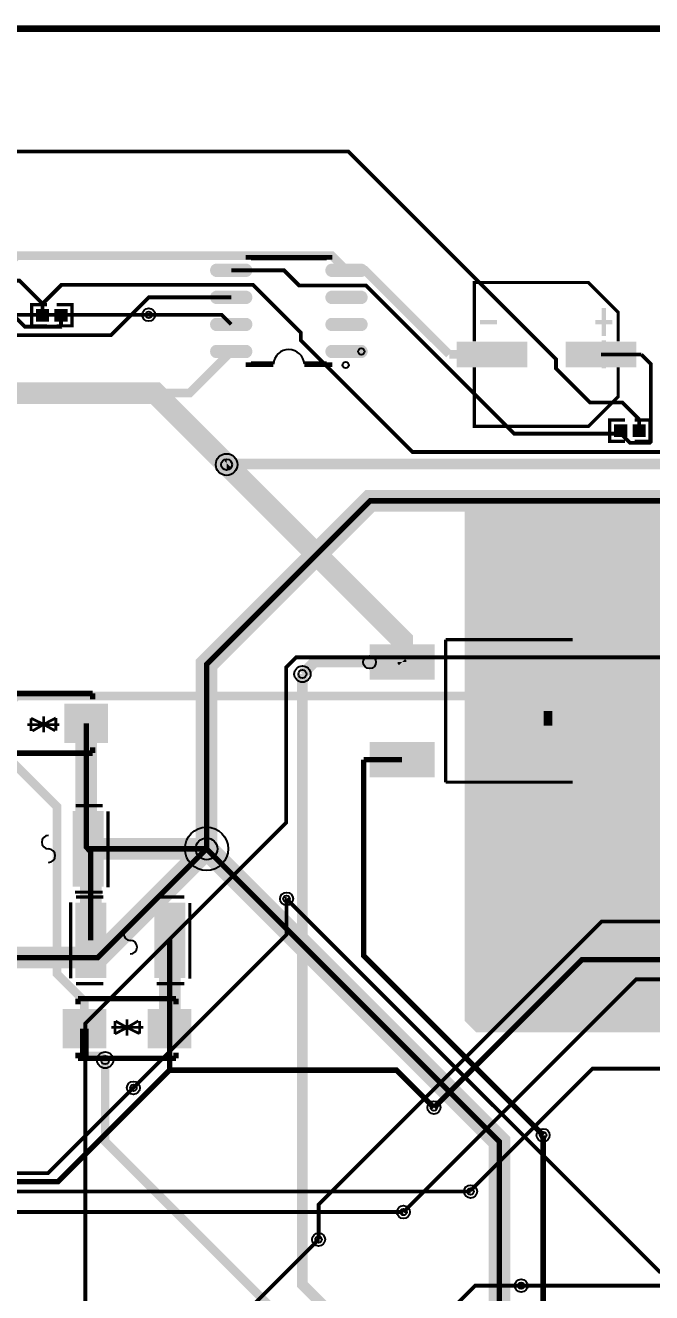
# Model space of a CAD drawing. Header units: millimetres. Extents: x 0 to 210, y -1 to 136.
# Drawn here: x 53.2 to 82.6, y 76.3 to 135.8 of the extents above; entities that cross this region are included whole.
import ezdxf

# ---------------------------------------------------------------- set-up
doc = ezdxf.new("R2010")
doc.units = ezdxf.units.MM
for name, color, linetype, true_color in [('BoardOutLine', 7, 'Continuous', 0xff00ff), ('BottomLayer', 7, 'Continuous', 0x0000ff), ('Document', 7, 'Continuous', 0xffffff), ('Hole', 7, 'Continuous', 0x222222), ('Multi-Layer', 7, 'Continuous', 0xc0c0c0), ('TopLayer', 7, 'Continuous', 0xff0000), ('TopPasteMaskLayer', 7, 'Continuous', 0x808080), ('TopSilkLayer', 7, 'Continuous', 0xffcc00), ('TopSolderMaskLayer', 7, 'Continuous', 0x800080)]:
    doc.layers.add(name, color=color, linetype=linetype, true_color=true_color)

msp = doc.modelspace()

# ---------------------------------------------------------------- hatches: boundary and pattern name
at = {"layer": 'Document'}
for points in [[(80.43731267462522, 119.64884429768858), (80.43731267462522, 120.9688341376683), (80.2393192786385, 120.9688341376683), (80.2393192786385, 119.64884429768858)], [(74.53030226060423, 120.2098298196596), (74.53030226060423, 120.40784861569728), (75.32230124460239, 120.40784861569728), (75.32230124460239, 120.2098298196596)], [(80.73431546863094, 120.2098298196596), (80.73431546863094, 120.40784861569728), (79.94231648463278, 120.40784861569728), (79.94231648463278, 120.2098298196596)]]:
    msp.add_hatch(color=256, dxfattribs=at).paths.add_polyline_path(points)
at = {"layer": 'TopLayer'}
for points in [[(62.16111252222504, 123.97180594361178, -0.7853981633974483), (62.16111252222504, 124.54020828041645), (63.54292608585183, 124.54020828041645, -0.7853981633974483), (63.54292608585183, 123.97180594361178)], [(67.57132334264656, 123.97180594361178, -0.7853981633974483), (67.57132334264656, 124.54020828041645), (68.95313690627381, 124.54020828041645, -0.7853981633974483), (68.95313690627381, 123.97180594361178)], [(62.16111252222504, 122.70180340360672, -0.7853981633974483), (62.16111252222504, 123.27020574041138), (63.54292608585183, 123.27020574041138, -0.7853981633974483), (63.54292608585183, 122.70180340360672)], [(67.57132334264656, 122.70180340360672, -0.7853981633974483), (67.57132334264656, 123.27020574041138), (68.95313690627381, 123.27020574041138, -0.7853981633974483), (68.95313690627381, 122.70180340360672)], [(54.28188976377942, 121.8778003556007), (54.28188976377942, 122.41780543561094), (53.716256032511865, 122.41780543561094), (53.716256032511865, 121.8778003556007)], [(54.58191516383022, 121.8778003556007), (54.58191516383022, 122.41780543561094), (55.14754889509777, 122.41780543561094), (55.14754889509777, 121.8778003556007)], [(62.16111252222504, 121.43180086360165, -0.7853981633974483), (62.16111252222504, 122.00020320040632), (63.54292608585183, 122.00020320040632, -0.7853981633974483), (63.54292608585183, 121.43180086360165)], [(67.57132334264656, 121.43180086360165, -0.7853981633974483), (67.57132334264656, 122.00020320040632), (68.95313690627381, 122.00020320040632, -0.7853981633974483), (68.95313690627381, 121.43180086360165)], [(76.72230124460248, 119.7338328676658), (73.46230632461265, 119.7338328676658), (73.46230632461265, 120.88384556769108), (76.72230124460248, 120.88384556769108)], [(81.83228346456667, 119.7338328676658), (78.57228854457685, 119.7338328676658), (78.57228854457685, 120.88384556769108), (81.83228346456667, 120.88384556769108)], [(62.16111252222504, 120.16179832359659, -0.7853981633974483), (62.16111252222504, 120.73020066040125), (63.54292608585183, 120.73020066040125, -0.7853981633974483), (63.54292608585183, 120.16179832359659)], [(67.57132334264656, 120.16179832359659, -0.7853981633974483), (67.57132334264656, 120.73020066040125), (68.95313690627381, 120.73020066040125, -0.7853981633974483), (68.95313690627381, 120.16179832359659)], [(81.40914401828786, 116.99743459486922), (81.40914401828786, 116.45742951485897), (80.84351028702054, 116.45742951485897), (80.84351028702054, 116.99743459486922)], [(81.70916941833866, 116.99743459486922), (81.70916941833866, 116.45742951485897), (82.27480314960599, 116.45742951485897), (82.27480314960599, 116.99743459486922)], [(73.81254762509502, 113.8938277876556), (73.81254762509502, 89.02717805435611), (74.34594869189732, 88.49377698755404), (90.75438150876289, 88.49377698755404), (90.98298196596397, 88.72237744475478), (90.98298196596397, 113.43662687325377), (90.47498094996195, 113.9446278892558)], [(72.3716281432562, 105.0704343408687), (69.3716281432562, 105.0704343408687), (69.3716281432562, 106.67043434086861), (72.3716281432562, 106.67043434086861)], [(80.81968503936992, 100.68036576073155), (74.6196850393701, 100.68036576073155), (74.6196850393701, 106.48036576073162), (80.81968503936992, 106.48036576073162)], [(55.05090170180324, 103.89616459232911), (57.05090170180324, 103.89616459232911), (57.05090170180324, 102.09616459232916), (55.05090170180324, 102.09616459232916)], [(72.37165354330682, 100.49029718059433), (69.37165354330705, 100.49029718059433), (69.37165354330705, 102.09029718059435), (72.37165354330682, 102.09029718059435)], [(55.42951485902972, 98.85295910591822), (55.42951485902972, 95.35374650749293), (56.83616967233911, 95.35374650749293), (56.83616967233911, 98.85295910591822)], [(56.965303530607116, 94.56139192278386), (56.965303530607116, 91.06217932435857), (55.558648717297274, 91.06217932435857), (55.558648717297274, 94.56139192278386)], [(59.26532893065769, 94.56139192278386), (59.26532893065769, 91.06217932435857), (60.6719837439673, 91.06217932435857), (60.6719837439673, 94.56139192278386)], [(56.96250952501896, 87.7705359410719), (54.96250952501896, 87.7705359410719), (54.96250952501896, 89.57053594107185), (56.96250952501896, 89.57053594107185)], [(60.96250952501896, 87.7705359410719), (58.96250952501896, 87.7705359410719), (58.96250952501896, 89.57053594107185), (60.96250952501896, 89.57053594107185)]]:
    msp.add_hatch(color=256, dxfattribs=at).paths.add_polyline_path(points)
at = {"layer": 'TopPasteMaskLayer'}
for points in [[(62.16111252222504, 123.97180594361178, -0.7853981633974483), (62.16111252222504, 124.54020828041645), (63.54292608585183, 124.54020828041645, -0.7853981633974483), (63.54292608585183, 123.97180594361178)], [(67.57132334264656, 123.97180594361178, -0.7853981633974483), (67.57132334264656, 124.54020828041645), (68.95313690627381, 124.54020828041645, -0.7853981633974483), (68.95313690627381, 123.97180594361178)], [(62.16111252222504, 122.70180340360672, -0.7853981633974483), (62.16111252222504, 123.27020574041138), (63.54292608585183, 123.27020574041138, -0.7853981633974483), (63.54292608585183, 122.70180340360672)], [(67.57132334264656, 122.70180340360672, -0.7853981633974483), (67.57132334264656, 123.27020574041138), (68.95313690627381, 123.27020574041138, -0.7853981633974483), (68.95313690627381, 122.70180340360672)], [(54.29690119380234, 121.91780543561094), (54.29690119380234, 122.3778003556007), (54.25689611379198, 122.41780543561094), (53.756261112522225, 122.41780543561094), (53.716256032511865, 122.3778003556007), (53.716256032511865, 121.91780543561094), (53.756261112522225, 121.8778003556007), (54.25689611379198, 121.8778003556007)], [(54.56690373380752, 121.91780543561094), (54.56690373380752, 122.3778003556007), (54.60690881381743, 122.41780543561094), (55.10754381508741, 122.41780543561094), (55.14754889509777, 122.3778003556007), (55.14754889509777, 121.91780543561094), (55.10754381508741, 121.8778003556007), (54.60690881381743, 121.8778003556007)], [(62.16111252222504, 121.43180086360165, -0.7853981633974483), (62.16111252222504, 122.00020320040632), (63.54292608585183, 122.00020320040632, -0.7853981633974483), (63.54292608585183, 121.43180086360165)], [(67.57132334264656, 121.43180086360165, -0.7853981633974483), (67.57132334264656, 122.00020320040632), (68.95313690627381, 122.00020320040632, -0.7853981633974483), (68.95313690627381, 121.43180086360165)], [(76.72230124460248, 119.7338328676658), (73.46230632461265, 119.7338328676658), (73.46230632461265, 120.88384556769108), (76.72230124460248, 120.88384556769108)], [(81.83228346456667, 119.7338328676658), (78.57228854457685, 119.7338328676658), (78.57228854457685, 120.88384556769108), (81.83228346456667, 120.88384556769108)], [(62.16111252222504, 120.16179832359659, -0.7853981633974483), (62.16111252222504, 120.73020066040125), (63.54292608585183, 120.73020066040125, -0.7853981633974483), (63.54292608585183, 120.16179832359659)], [(67.57132334264656, 120.16179832359659, -0.7853981633974483), (67.57132334264656, 120.73020066040125), (68.95313690627381, 120.73020066040125, -0.7853981633974483), (68.95313690627381, 120.16179832359659)], [(81.42415544831078, 116.95742951485909), (81.42415544831078, 116.49743459486922), (81.38415036830065, 116.45742951485897), (80.88351536703044, 116.45742951485897), (80.84351028702054, 116.49743459486922), (80.84351028702054, 116.95742951485909), (80.88351536703044, 116.99743459486922), (81.38415036830065, 116.99743459486922)], [(81.69415798831596, 116.95742951485909), (81.69415798831596, 116.49743459486922), (81.73416306832587, 116.45742951485897), (82.23479806959608, 116.45742951485897), (82.27480314960599, 116.49743459486922), (82.27480314960599, 116.95742951485909), (82.23479806959608, 116.99743459486922), (81.73416306832587, 116.99743459486922)], [(72.3716281432562, 105.0704343408687), (69.3716281432562, 105.0704343408687), (69.3716281432562, 106.67043434086861), (72.3716281432562, 106.67043434086861)], [(80.81968503936992, 100.68036576073155), (74.6196850393701, 100.68036576073155), (74.6196850393701, 106.48036576073162), (80.81968503936992, 106.48036576073162)], [(55.05090170180324, 103.89616459232911), (57.05090170180324, 103.89616459232911), (57.05090170180324, 102.09616459232916), (55.05090170180324, 102.09616459232916)], [(72.37165354330682, 100.49029718059433), (69.37165354330705, 100.49029718059433), (69.37165354330705, 102.09029718059435), (72.37165354330682, 102.09029718059435)], [(55.42951485902972, 98.7529591059182), (55.42951485902972, 97.798221996444), (55.52951485902963, 97.69822199644398), (55.80777241554483, 97.69822199644398), (55.90777241554474, 97.59822199644407), (55.90777241554474, 96.6084836169673), (55.80777241554483, 96.50848361696728), (55.52951485902963, 96.50848361696728), (55.42951485902972, 96.40848361696726), (55.42951485902972, 95.45374650749295), (55.52951485902963, 95.35374650749293), (56.7361696723392, 95.35374650749293), (56.83616967233911, 95.45374650749295), (56.83616967233911, 98.7529591059182), (56.7361696723392, 98.85295910591822), (55.52951485902963, 98.85295910591822)], [(56.965303530607116, 94.46139192278383), (56.965303530607116, 93.50665481330964), (56.86530353060698, 93.40665481330961), (56.58704597409201, 93.40665481330961), (56.48704597409187, 93.3066548133097), (56.48704597409187, 92.31691643383294), (56.58704597409201, 92.21691643383292), (56.86530353060698, 92.21691643383292), (56.965303530607116, 92.1169164338329), (56.965303530607116, 91.16217932435859), (56.86530353060698, 91.06217932435857), (55.65864871729741, 91.06217932435857), (55.558648717297274, 91.16217932435859), (55.558648717297274, 94.46139192278383), (55.65864871729741, 94.56139192278386), (56.86530353060698, 94.56139192278386)], [(59.26532893065769, 94.46139192278383), (59.26532893065769, 93.50665481330964), (59.3653289306576, 93.40665481330961), (59.6435864871728, 93.40665481330961), (59.743586487172706, 93.3066548133097), (59.743586487172706, 92.31691643383294), (59.6435864871728, 92.21691643383292), (59.3653289306576, 92.21691643383292), (59.26532893065769, 92.1169164338329), (59.26532893065769, 91.16217932435859), (59.3653289306576, 91.06217932435857), (60.571983743967394, 91.06217932435857), (60.6719837439673, 91.16217932435859), (60.6719837439673, 94.46139192278383), (60.571983743967394, 94.56139192278386), (59.3653289306576, 94.56139192278386)], [(56.96250952501896, 87.7705359410719), (54.96250952501896, 87.7705359410719), (54.96250952501896, 89.57053594107185), (56.96250952501896, 89.57053594107185)], [(60.96250952501896, 87.7705359410719), (58.96250952501896, 87.7705359410719), (58.96250952501896, 89.57053594107185), (60.96250952501896, 89.57053594107185)]]:
    msp.add_hatch(color=256, dxfattribs=at).paths.add_polyline_path(points)
at = {"layer": 'TopSilkLayer'}
for points in [[(74.53030226060423, 121.72783845567687), (74.53030226060423, 121.9258318516637), (75.32230124460239, 121.9258318516637), (75.32230124460239, 121.72783845567687)], [(80.73431546863094, 121.72783845567687), (80.73431546863094, 121.9258318516637), (79.94231648463278, 121.9258318516637), (79.94231648463278, 121.72783845567687)], [(80.43731267462522, 121.16685293370585), (80.43731267462522, 122.48684277368557), (80.2393192786385, 122.48684277368557), (80.2393192786385, 121.16685293370585)]]:
    msp.add_hatch(color=256, dxfattribs=at).paths.add_polyline_path(points)
at = {"layer": 'TopSolderMaskLayer'}
for points in [[(62.09936377061081, 123.94640589281168, -0.7853981633974483), (62.09936377061081, 124.56560833121655), (63.60467483746629, 124.56560833121655, -0.7853981633974483), (63.60467483746629, 123.94640589281168)], [(67.50957459103188, 123.94640589281168, -0.7853981633974483), (67.50957459103188, 124.56560833121655), (69.01488565788827, 124.56560833121655, -0.7853981633974483), (69.01488565788827, 123.94640589281168)], [(62.09936377061081, 122.67640335280662, -0.7853981633974483), (62.09936377061081, 123.29560579121149), (63.60467483746629, 123.29560579121149, -0.7853981633974483), (63.60467483746629, 122.67640335280662)], [(67.50957459103188, 122.67640335280662, -0.7853981633974483), (67.50957459103188, 123.29560579121149), (69.01488565788827, 123.29560579121149, -0.7853981633974483), (69.01488565788827, 122.67640335280662)], [(54.30728753347921, 121.85240030480065), (54.30728753347921, 122.44320548641099), (53.69085598171182, 122.44320548641099), (53.69085598171182, 121.85240030480065)], [(54.556517394130196, 121.85240030480065), (54.556517394130196, 122.44320548641099), (55.17294894589804, 122.44320548641099), (55.17294894589804, 121.85240030480065)], [(62.09936377061081, 121.40640081280155, -0.7853981633974483), (62.09936377061081, 122.02560325120642), (63.60467483746629, 122.02560325120642, -0.7853981633974483), (63.60467483746629, 121.40640081280155)], [(67.50957459103188, 121.40640081280155, -0.7853981633974483), (67.50957459103188, 122.02560325120642), (69.01488565788827, 122.02560325120642, -0.7853981633974483), (69.01488565788827, 121.40640081280155)], [(62.09936377061081, 120.13639827279648, -0.7853981633974483), (62.09936377061081, 120.75560071120135), (63.60467483746629, 120.75560071120135, -0.7853981633974483), (63.60467483746629, 120.13639827279648)], [(67.50957459103188, 120.13639827279648, -0.7853981633974483), (67.50957459103188, 120.75560071120135), (69.01488565788827, 120.75560071120135, -0.7853981633974483), (69.01488565788827, 120.13639827279648)], [(76.74770129540275, 119.70843281686564), (73.43690627381238, 119.70843281686564), (73.43690627381238, 120.90924561849124), (76.74770129540275, 120.90924561849124)], [(81.85768351536694, 119.70843281686564), (78.5468884937768, 119.70843281686564), (78.5468884937768, 120.90924561849124), (81.85768351536694, 120.90924561849124)], [(81.43454178798788, 117.02283464566926), (81.43454178798788, 116.43202946405893), (80.81811023622026, 116.43202946405893), (80.81811023622026, 117.02283464566926)], [(81.68377164863887, 117.02283464566926), (81.68377164863887, 116.43202946405893), (82.30020320040626, 116.43202946405893), (82.30020320040626, 117.02283464566926)], [(72.39702905427293, 105.04503429006866), (69.34622895267285, 105.04503429006866), (69.34622895267285, 106.69583439166877), (72.39702905427293, 106.69583439166877)], [(80.84508509017019, 100.6549657099315), (74.59428498856983, 100.6549657099315), (74.59428498856983, 106.50576581153166), (80.84508509017019, 106.50576581153166)], [(55.0255016510032, 103.92156464312916), (57.07630175260351, 103.92156464312916), (57.07630175260351, 102.07076454152912), (55.0255016510032, 102.07076454152912)], [(72.39705488443224, 100.46489712979428), (69.34625478283215, 100.46489712979428), (69.34625478283215, 102.11569723139439), (72.39705488443224, 102.11569723139439)], [(55.40411159773589, 98.87835915671826), (55.40411159773589, 95.32834645669288), (56.861565595361526, 95.32834645669288), (56.861565595361526, 98.87835915671826)], [(56.99070312276535, 94.58679234233125), (56.99070312276535, 91.03677964230587), (55.53324912513904, 91.03677964230587), (55.53324912513904, 94.58679234233125)], [(59.23993117306759, 94.58679234233125), (59.23993117306759, 91.03677964230587), (60.697385170693224, 91.03677964230587), (60.697385170693224, 94.58679234233125)], [(56.987909575819, 87.74513589027185), (54.93710947421869, 87.74513589027185), (54.93710947421869, 89.59593599187201), (56.987909575819, 89.59593599187201)], [(60.98790957581923, 87.74513589027185), (58.93710947421869, 87.74513589027185), (58.93710947421869, 89.59593599187201), (60.98790957581923, 89.59593599187201)]]:
    msp.add_hatch(color=256, dxfattribs=at).paths.add_polyline_path(points)

# ---------------------------------------------------------------- linework, layer by layer
at = {"layer": 'BoardOutLine', "const_width": 0.25400050800101603}
msp.add_lwpolyline([(-0.08600457200918754, 135.62519685039376), (209.9139954279908, 135.62519685039376), (209.9139954279908, -0.3748031496063504), (-0.08600457200918754, -0.3748031496063504), (-0.08600457200918754, 135.62519685039376)], close=True, dxfattribs=at)
at = {"layer": 'BottomLayer'}
for points, const_width in [([(26.364871729743527, 129.99654559309113), (31.360299720599187, 129.99654559309113), (39.18630937261878, 122.17053594107188), (58.98107696215379, 122.17053594107188)], 0.17800355600711204), ([(62.686944373888764, 115.16291592583184), (139.61353822707633, 115.16291592583184), (146.62598425196848, 108.1507239014478)], 0.5080010160020321), ([(62.636652273304435, 115.13853187706377), (62.66256032512047, 115.13853187706377), (62.686944373888764, 115.16291592583184)], 0.405994411988824), ([(62.686944373888764, 115.16291592583184), (139.61353822707633, 115.16291592583184), (146.62598425196848, 108.1507239014478)], 0.405994411988824), ([(61.6968249936499, 97.1043688087376), (61.6968249936499, 105.76591313182632), (68.14833629667237, 112.2174244348488), (69.36753873507723, 113.43662687325377), (133.045466090932, 113.43662687325377)], 1.0160020320040641), ([(61.69685039370074, 97.1044958089916), (61.69685039370074, 105.76591313182632), (69.36766573533146, 113.43672847345692), (133.045593091186, 113.43672847345692)], 0.25400050800101603), ([(100.1753873507746, 95.00518161036314), (89.0877571755143, 106.09281178562355), (65.89268478536928, 106.09281178562355), (65.43014986029948, 105.63027686055375), (65.43014986029948, 98.3310642621285), (56.00596901193785, 88.90688341376676), (56.00596901193785, 71.60259080518153), (57.65773431546859, 69.95082550165102)], 0.17800355600711204), ([(72.89824739649475, 69.951714503429), (66.19253238506462, 76.65742951485902), (66.19253238506462, 105.30861061722123)], 0.5080010160020321), ([(72.89776479552961, 69.95209550419099), (66.19240538481063, 76.65745491490986), (66.19240538481063, 105.30871221742439)], 0.405994411988824), ([(66.19265938531862, 105.30871221742439), (66.19240538481063, 105.30871221742439)], 0.405994411988824), ([(61.696723393446746, 97.10439420878834), (56.59131318262621, 91.99898399796791), (34.08686817373632, 91.99898399796791), (25.933299466598783, 83.8454152908306), (25.933299466598783, 79.70533401066803)], 1.0160020320040641), ([(61.69685039370074, 97.1044958089916), (56.591440182880206, 91.99908559817118), (34.08699517399032, 91.99908559817118), (33.56197612395226, 91.47406654813301)], 0.25400050800101603), ([(58.25971551943098, 85.88656337312682), (65.44767589535172, 93.07452374904756), (65.44767589535172, 94.75753111506219), (65.44792989585972, 94.75753111506219)], 0.17800355600711204), ([(66.95262890525782, 78.76921513843024), (66.95262890525782, 80.40650241300477), (80.24142748285476, 93.69530099060205), (97.81394462788899, 93.69530099060205)], 0.17800355600711204), ([(100.42125984251948, 91.90180340360678), (79.30594361188696, 91.90180340360678), (72.36639573279126, 84.96225552451108)], 0.25400050800101603), ([(102.01638303276582, 85.70393700787406), (102.01638303276582, 88.43926847853697), (99.47332994665976, 90.98232156464314), (81.85534671069331, 90.98232156464314), (70.93484886969759, 80.06182372364742)], 0.17800355600711204), ([(56.93662687325377, 87.19390398780797), (56.93662687325377, 83.37195834391673), (70.35775971551948, 69.95082550165102)], 0.405994411988824), ([(74.08369316738617, 81.0214376428753), (74.08369316738617, 81.0724917449835), (79.79997459994911, 86.78877317754632), (94.97904495808984, 86.78877317754632)], 0.17800355600711204), ([(76.98768097536185, 59.8172212344424), (77.4900939801878, 60.31963423926845), (77.4900939801878, 83.66786893573783)], 0.25400050800101603), ([(76.4585979171959, 76.60563881127757), (74.304419608839, 76.60563881127757), (72.09563119126233, 74.39685039370079)], 0.17800355600711204)]:
    msp.add_lwpolyline(points, dxfattribs=dict(at, const_width=const_width))
at = {"layer": 'Document'}
for centre, radius in [((68.95717551435087, 120.44599949199892), 0.15011430022860048), ((69.34274828549633, 105.86637033274064), 0.29997459994919995)]:
    msp.add_circle(centre, radius, dxfattribs=at)
at = {"layer": 'Hole'}
for centre, radius in [((58.98105156210295, 122.17040894081788), 0.15250190500381003), ((62.63662687325359, 115.13840487680977), 0.25400050800101603), ((66.19263398526778, 105.30858521717039), 0.19050038100076203), ((61.6968249936499, 97.1043688087376), 0.5080010160020321), ((65.44790449580887, 94.7574041148082), 0.15250190500381003), ((56.93660147320293, 87.19377698755397), 0.19050038100076203), ((58.25969011938014, 85.88643637287271), 0.15250190500381003), ((72.36637033274064, 84.96212852425708), 0.15250190500381003), ((77.49006858013695, 83.66774193548383), 0.15250190500381003), ((74.08366776733533, 81.0213106426213), 0.15250190500381003), ((70.93482346964674, 80.06169672339342), 0.15250190500381003), ((66.95260350520698, 78.76908813817624), 0.15250190500381003), ((76.45857251714506, 76.60551181102358), 0.15250190500381003)]:
    msp.add_circle(centre, radius, dxfattribs=at)
at = {"layer": 'Multi-Layer'}
for centre, radius in [((58.98105156210295, 122.17040894081788), 0.30500381000762006), ((62.63662687325359, 115.13840487680977), 0.5080010160020321), ((66.19263398526778, 105.30858521717039), 0.38100076200152405), ((61.6968249936499, 97.1043688087376), 1.0160020320040641), ((65.44790449580887, 94.7574041148082), 0.30500381000762006), ((56.93660147320293, 87.19377698755397), 0.38100076200152405), ((58.25969011938014, 85.88643637287271), 0.30500381000762006), ((72.36637033274064, 84.96212852425708), 0.30500381000762006), ((77.49006858013695, 83.66774193548383), 0.30500381000762006), ((74.08366776733533, 81.0213106426213), 0.30500381000762006), ((70.93482346964674, 80.06169672339342), 0.30500381000762006), ((66.95260350520698, 78.76908813817624), 0.30500381000762006), ((76.45857251714506, 76.60551181102358), 0.30500381000762006)]:
    msp.add_circle(centre, radius, dxfattribs=at)
at = {"layer": 'TopLayer'}
for points, const_width in [([(19.900304800609547, 125.70393700787406), (36.69151638303265, 125.70393700787406), (40.81470662941297, 129.8271272542545), (68.34963169926345, 129.8271272542545), (78.09029718059446, 120.0864617729236), (78.09029718059446, 119.65593091186179), (79.6945643891288, 118.05166370332745), (81.20535941071853, 118.05166370332745), (81.99199898399797, 117.26502413004823)], 0.17800355600711204), ([(42.367411734823236, 127.78445516891031), (46.3790957581914, 123.77277114554227), (52.91173482346949, 123.77277114554227), (53.999110998221795, 122.68539497078996)], 0.17800355600711204), ([(52.640970281940554, 124.79156718313436), (52.79718059436095, 124.94777749555499), (67.57061214122427, 124.94777749555499), (68.26225552451092, 124.25613411226823)], 0.405994411988824), ([(81.12636525273047, 116.59243078486156), (76.13042926085836, 116.59243078486156), (69.18376936753862, 123.53909067818131), (66.04381508763004, 123.53909067818131), (65.32677165354335, 124.25613411226823), (62.852044704089394, 124.25613411226823)], 0.17800355600711204), ([(68.26225552451092, 124.25613411226823), (69.13373126746228, 124.25613411226823), (73.08089916179824, 120.30896621793238)], 0.405994411988824), ([(30.906146812293628, 123.20050800101603), (31.04914909829813, 123.34351028702054), (46.1893573787147, 123.34351028702054), (48.32042164084305, 121.21244602489207), (57.21043942087863, 121.21244602489207), (58.984124968249716, 122.98613157226316), (62.852044704089394, 122.98613157226316)], 0.17800355600711204), ([(145.84874269748525, 101.32598425196852), (145.2960375920752, 101.87868935737868), (137.7720345440689, 101.87868935737868), (123.92392684785341, 115.72679705359405), (71.36385572771155, 115.72679705359405), (66.11747523495023, 120.97317754635515), (66.11747523495023, 121.33360426720856), (63.875158750317496, 123.57592075184152), (54.88963677927336, 123.57592075184152), (53.999110998221795, 122.68539497078996)], 0.17800355600711204), ([(53.999110998221795, 122.14792989585987), (53.999110998221795, 122.68539497078996)], 0.17800355600711204), ([(54.8647447294893, 121.61046482092968), (54.863474726949335, 121.6091948183896), (53.169291338582525, 121.6091948183896), (52.526924053848006, 122.25156210312423)], 0.17800355600711204), ([(54.8647447294893, 122.14792989585987), (54.8647447294893, 121.61046482092968)], 0.17800355600711204), ([(62.852044704089394, 121.71612903225798), (62.397637795275614, 122.17053594107188), (58.98107696215379, 122.17053594107188)], 0.17800355600711204), ([(62.852044704089394, 120.44612649225292), (60.897256794513396, 118.49133858267714), (59.283591567183066, 118.49133858267714)], 0.405994411988824), ([(75.09232918465818, 120.30896621793238), (73.08089916179824, 120.30896621793238)], 0.405994411988824), ([(80.2023114046226, 120.30896621793238), (82.09969519939045, 120.30896621793238)], 0.17800355600711204), ([(81.12636525273047, 116.59243078486156), (81.55791211582391, 116.16088392176778), (82.49187198374398, 116.16088392176778), (82.54368808737604, 116.21270002540007), (82.54368808737604, 119.86497332994657), (82.09969519939045, 120.30896621793238)], 0.17800355600711204), ([(32.893040386080656, 110.48082296164591), (34.34089408178784, 111.9286004572009), (34.34089408178784, 117.75461010922015), (35.0774701549401, 118.49126238252472), (59.28366776733537, 118.49126238252472), (70.87106934213853, 106.90386080772157), (70.87106934213853, 105.87145034290074)], 1.0160020320040641), ([(32.892938785877504, 110.48092456184918), (34.340995681991444, 111.9287274574549), (34.340995681991444, 117.75473710947415), (35.0775971551941, 118.49133858267714), (59.283591567183066, 118.49133858267714)], 0.405994411988824), ([(59.283591567183066, 118.49133858267714), (62.636652273304435, 115.13853187706377)], 0.405994411988824), ([(81.99199898399797, 116.72755905511815), (81.99199898399797, 117.26502413004823)], 0.17800355600711204), ([(81.12636525273047, 116.72755905511815), (81.12636525273047, 116.59243078486156)], 0.17800355600711204), ([(62.636652273304435, 115.13853187706377), (70.87109474218937, 106.90383540767084), (70.87109474218937, 105.87157734315463)], 0.405994411988824), ([(66.19253238506462, 105.30861061722123), (66.75539751079509, 105.87147574295147), (70.87109474218937, 105.87147574295147)], 0.5080010160020321), ([(66.19265938531862, 105.30871221742439), (66.75552451104909, 105.87157734315463), (70.87109474218937, 105.87157734315463)], 0.405994411988824), ([(70.87160274320536, 105.87056134112265), (70.87109474218937, 105.87106934213864), (70.87109474218937, 105.87157734315463)], 0.405994411988824), ([(66.19240538481063, 105.30871221742439), (66.19265938531862, 105.30871221742439)], 0.405994411988824), ([(77.71971043942062, 102.88072136144274), (76.32143764287503, 104.27899415798822), (52.78092456184913, 104.27899415798822), (52.05143510287007, 103.54950469900939)], 0.405994411988824), ([(56.13319786639545, 97.1043688087376), (56.051308102616076, 97.1862585725172), (56.051308102616076, 102.99720599441196)], 1.0160020320040641), ([(77.71971043942062, 103.58049276098541), (77.71971043942062, 102.88072136144274)], 0.405994411988824), ([(56.05143510287007, 101.17993395986798), (56.050927101854086, 101.18044196088397), (56.050927101854086, 102.99629159258325)], 0.25400050800101603), ([(56.05143510287007, 101.17993395986798), (56.05143510287007, 102.99730759461522)], 0.25400050800101603), ([(83.59525019050034, 99.43037846075686), (81.17005334010673, 99.43037846075686), (77.71971043942062, 102.88072136144274)], 0.405994411988824), ([(55.962534925069804, 89.95209550419099), (54.68110236220468, 91.23352806705611), (54.68110236220468, 99.08468376936753), (52.050927101854086, 101.71485902971801)], 0.405994411988824), ([(56.133223266446294, 97.1044958089916), (56.05143510287007, 97.18628397256794), (56.05143510287007, 101.17993395986798)], 0.25400050800101603), ([(77.4900939801878, 83.66786893573783), (69.06616713233416, 92.09179578359158), (69.06616713233416, 101.29042418084839)], 0.25400050800101603), ([(70.87160274320536, 101.29042418084839), (69.06616713233416, 101.29042418084839)], 0.25400050800101603), ([(56.13294386588768, 97.10335280670563), (56.26187452374893, 96.97442214884427), (56.26187452374893, 92.81178562357127)], 1.0160020320040641), ([(56.13335026670029, 97.10439420878834), (61.696723393446746, 97.10439420878834), (75.43825247650489, 83.3628651257302), (75.43825247650489, 69.951714503429)], 1.0160020320040641), ([(56.133477266954515, 97.1044958089916), (56.1329692659383, 97.10398780797561), (56.1329692659383, 97.10347980695951)], 0.25400050800101603), ([(56.1329692659383, 97.10347980695951), (56.262001524002926, 96.97444754889511), (56.262001524002926, 92.81188722377442)], 0.25400050800101603), ([(56.133477266954515, 97.1044958089916), (56.133223266446294, 97.1044958089916)], 0.25400050800101603), ([(56.133477266954515, 97.1044958089916), (61.69685039370074, 97.1044958089916)], 0.25400050800101603), ([(61.69685039370074, 97.1044958089916), (75.4382778765555, 83.36281432562862), (75.4382778765555, 74.12735585471171)], 0.25400050800101603), ([(89.03365506731006, 77.25105410210824), (82.95440690881378, 77.25105410210824), (65.44792989585972, 94.75753111506219)], 0.17800355600711204), ([(59.96911353822702, 92.81074422148845), (59.96403352806692, 88.67053594107188)], 1.0160020320040641), ([(59.96913893827764, 92.81087122174245), (59.96659893319793, 90.74076708153416)], 0.25400050800101603), ([(59.96863093726188, 92.81188722377442), (59.96913893827764, 92.81137922275843), (59.96913893827764, 92.81087122174245)], 0.25400050800101603), ([(59.96659893319793, 90.74076708153416), (59.962534925069576, 90.73670307340615), (59.962534925069576, 88.67066294132587)], 0.25400050800101603), ([(59.96659893319793, 90.74076708153416), (59.964058928117765, 88.67066294132587)], 0.25400050800101603), ([(55.962534925069804, 88.67066294132587), (55.962534925069804, 89.95209550419099)], 0.405994411988824), ([(55.962534925069804, 88.03007366014731), (55.962534925069804, 88.67066294132587)], 0.405994411988824), ([(59.962534925069576, 88.67066294132587), (59.962534925069576, 86.71917703835402)], 0.25400050800101603), ([(55.962534925069804, 88.03007366014731), (55.962534925069804, 87.38923037846075)], 0.405994411988824), ([(56.93662687325377, 87.19390398780797), (56.741300482600764, 87.38923037846075), (55.962534925069804, 87.38923037846075)], 0.405994411988824), ([(59.962534925069576, 86.71917703835402), (54.731394462788785, 81.48803657607323), (23.451993903987614, 81.48803657607323), (21.947294894589504, 79.98333756667512), (21.947294894589504, 77.18018796037597), (14.458851917703669, 69.69174498349003), (14.458851917703669, 60.03134366268728)], 0.25400050800101603), ([(59.962534925069576, 86.71917703835402), (70.60947421894844, 86.71917703835402), (72.36639573279126, 84.96225552451108)], 0.25400050800101603), ([(13.010795021589956, 67.62570485140975), (13.010795021589956, 73.99476758953517), (20.899796799593332, 81.88376936753878), (54.256921513842826, 81.88376936753878), (58.25971551943098, 85.88656337312682)], 0.17800355600711204), ([(34.86677673355348, 77.53299466598924), (38.35521971043909, 81.0214376428753), (74.08369316738617, 81.0214376428753)], 0.17800355600711204), ([(97.55765811531614, 80.51724663449329), (93.64605029210043, 76.60563881127757), (76.4585979171959, 76.60563881127757)], 0.17800355600711204), ([(36.287655575310964, 76.10246380492765), (40.24701549403085, 80.06182372364742), (70.93484886969759, 80.06182372364742)], 0.17800355600711204), ([(66.95262890525782, 78.76921513843024), (63.126365252730466, 74.942951485903), (56.57950215900428, 74.942951485903)], 0.17800355600711204)]:
    msp.add_lwpolyline(points, dxfattribs=dict(at, const_width=const_width))
at = {"layer": 'TopSilkLayer', "const_width": 0.25400050800101603}
msp.add_lwpolyline([(134.29626619253213, 64.20121920243832), (28.09639319278631, 64.20121920243832), (28.09639319278631, 135.5662433324867), (134.29626619253213, 135.5662433324867), (134.29626619253213, 64.20121920243832)], close=True, dxfattribs=at)
at = {"layer": 'TopSilkLayer'}
for points, const_width in [([(64.05712471424931, 124.85100330200657), (63.65212090424188, 124.85100330200657), (63.65212090424188, 124.7595885191771)], 0.25400050800101603), ([(64.05712471424931, 124.85100330200657), (67.05712471424931, 124.85100330200657)], 0.25400050800101603), ([(67.05712471424931, 124.85100330200657), (67.46212852425697, 124.85100330200657), (67.46212852425697, 124.7595885191771)], 0.25400050800101603), ([(74.256134112268, 120.91625603251202), (74.256134112268, 123.68501397002797), (79.6123444246889, 123.68501397002797), (81.00848361696717, 122.28887477774947), (81.00848361696717, 120.91625603251202)], 0.15240030480060962), ([(54.20568961137906, 121.64919989839973), (53.48765557531124, 121.64919989839973), (53.48765557531124, 122.64640589281169), (54.20568961137906, 122.64640589281169)], 0.15240030480060962), ([(54.65811531623058, 121.64919989839973), (55.376149352298626, 121.64919989839973), (55.376149352298626, 122.64640589281169), (54.65811531623058, 122.64640589281169)], 0.15240030480060962), ([(64.05712471424931, 119.85100330200657), (63.65212090424188, 119.85100330200657), (63.65212090424188, 119.94241808483616)], 0.25400050800101603), ([(64.05712471424931, 119.85100330200657), (64.83083566167124, 119.85100330200657)], 0.25400050800101603), ([(67.05712471424931, 119.85100330200657), (66.28369316738622, 119.85100330200657)], 0.25400050800101603), ([(67.05712471424931, 119.85100330200657), (67.46212852425697, 119.85100330200657), (67.46212852425697, 119.94241808483616)], 0.25400050800101603), ([(74.256134112268, 119.70142240284474), (74.256134112268, 116.93266446532891), (79.6123444246889, 116.93266446532891), (81.00848361696717, 118.3288036576073), (81.00848361696717, 119.70142240284474)], 0.15240030480060962), ([(81.3329438658875, 117.22603505207007), (80.61490982981945, 117.22603505207007), (80.61490982981945, 116.22882905765812), (81.3329438658875, 116.22882905765812)], 0.15240030480060962), ([(81.78536957073902, 117.22603505207007), (82.50340360680707, 117.22603505207007), (82.50340360680707, 116.22882905765812), (81.78536957073902, 116.22882905765812)], 0.15240030480060962), ([(78.88044196088367, 106.92656845313695), (72.91300482600946, 106.92656845313695)], 0.15240030480060962), ([(72.91300482600946, 106.92656845313695), (72.91300482600946, 100.23416306832621)], 0.15240030480060962), ([(51.750901701803286, 104.39616459232923), (56.350901701803195, 104.39616459232923)], 0.25400050800101603), ([(56.350901701803195, 104.39616459232923), (56.350901701803195, 104.12730505461013)], 0.25400050800101603), ([(53.29090678181342, 102.93616967233936), (54.78089916179829, 102.93616967233936)], 0.12700025400050802), ([(53.46090932181869, 103.23616967233932), (54.04889509778991, 102.94716789433573)], 0.12700025400050802), ([(53.46090932181869, 103.23616967233932), (53.46090932181869, 102.63616967233929)], 0.12700025400050802), ([(53.52090424180824, 102.63616967233929), (54.04889509778991, 102.94716789433573)], 0.12700025400050802), ([(54.04889509778991, 102.94716789433573), (54.04889509778991, 103.32816865633731)], 0.12700025400050802), ([(54.620904241808375, 103.24615189230371), (54.04889509778991, 102.94716789433573)], 0.12700025400050802), ([(54.04889509778991, 102.94716789433573), (54.04889509778991, 102.56616713233427)], 0.12700025400050802), ([(54.5909067818136, 102.64615189230369), (54.04889509778991, 102.94716789433573)], 0.12700025400050802), ([(54.620904241808375, 103.24615189230371), (54.620904241808375, 102.64615189230369)], 0.12700025400050802), ([(51.750901701803286, 101.59616459232927), (56.350901701803195, 101.59616459232927)], 0.25400050800101603), ([(56.350901701803195, 101.86502413004825), (56.350901701803195, 101.59616459232927)], 0.25400050800101603), ([(78.88044196088367, 100.23416306832621), (72.91300482600946, 100.23416306832621)], 0.15240030480060962), ([(55.549504699009276, 99.13535687071374), (56.81950723901423, 99.13535687071374)], 0.15240030480060962), ([(57.073507747015356, 95.30558801117604), (57.073507747015356, 98.86159512319023)], 0.15199390398780802), ([(55.32131064262103, 91.03378206756418), (55.32131064262103, 94.58978917957836)], 0.15199390398780802), ([(56.81950723901423, 95.07134874269752), (55.51445262890502, 95.07134874269752)], 0.15240030480060962), ([(56.84531369062711, 94.84378968757937), (55.575311150622156, 94.84378968757937)], 0.15240030480060962), ([(59.38531877063747, 94.84378968757937), (60.65532131064242, 94.84378968757937)], 0.15240030480060962), ([(60.90932181864355, 91.01402082804168), (60.90932181864355, 94.57002794005587)], 0.15199390398780802), ([(55.575311150622156, 90.77978155956316), (56.84531369062711, 90.77978155956316)], 0.15240030480060962), ([(60.65532131064242, 90.77978155956316), (59.35026670053321, 90.77978155956316)], 0.15240030480060962), ([(60.26250952501891, 90.07053594107185), (55.662509525019004, 90.07053594107185)], 0.25400050800101603), ([(55.662509525019004, 89.80167640335276), (55.662509525019004, 90.07053594107185)], 0.25400050800101603), ([(60.26250952501891, 89.80167640335276), (60.26250952501891, 90.07053594107185)], 0.25400050800101603), ([(58.72250444500878, 88.73053086106177), (57.23251206502391, 88.73053086106177)], 0.12700025400050802), ([(57.392506985013824, 88.4205486410973), (57.392506985013824, 89.02054864109732)], 0.12700025400050802), ([(57.392506985013824, 88.4205486410973), (57.96451612903229, 88.71953263906528)], 0.12700025400050802), ([(57.4225044450086, 89.02054864109732), (57.96451612903229, 88.71953263906528)], 0.12700025400050802), ([(57.96451612903229, 88.71953263906528), (57.96451612903229, 89.10053340106674)], 0.12700025400050802), ([(58.49250698501396, 89.03053086106172), (57.96451612903229, 88.71953263906528)], 0.12700025400050802), ([(57.96451612903229, 88.71953263906528), (57.96451612903229, 88.3385318770637)], 0.12700025400050802), ([(58.55250190500374, 88.4305308610617), (57.96451612903229, 88.71953263906528)], 0.12700025400050802), ([(58.55250190500374, 88.4305308610617), (58.55250190500374, 89.03053086106172)], 0.12700025400050802), ([(55.662509525019004, 87.2705359410719), (55.662509525019004, 87.539395478791)], 0.25400050800101603), ([(60.26250952501891, 87.2705359410719), (60.26250952501891, 87.539395478791)], 0.25400050800101603), ([(60.26250952501891, 87.2705359410719), (55.662509525019004, 87.2705359410719)], 0.25400050800101603)]:
    msp.add_lwpolyline(points, dxfattribs=dict(at, const_width=const_width))
msp.add_circle((68.22413004826012, 119.81099822199633), 0.15011430022860048, dxfattribs=at)
for centre, radius, start, end in [((65.55712184700928, 119.8112019740347), 0.7276606553213106, 3.1355093184520415, 176.47783904496748), ((54.279502159004096, 97.42085344170687), 0.31750063500127, 90, 270), ((54.279502159004096, 96.78585217170439), 0.31750063500127, 270, 90), ((58.11531623063229, 93.1292862585725), 0.31750063500127, 90, 270), ((58.11531623063229, 92.49428498857003), 0.31750063500127, 270, 90)]:
    msp.add_arc(centre, radius, start, end, dxfattribs=at)

doc.saveas('drawing.dxf')
